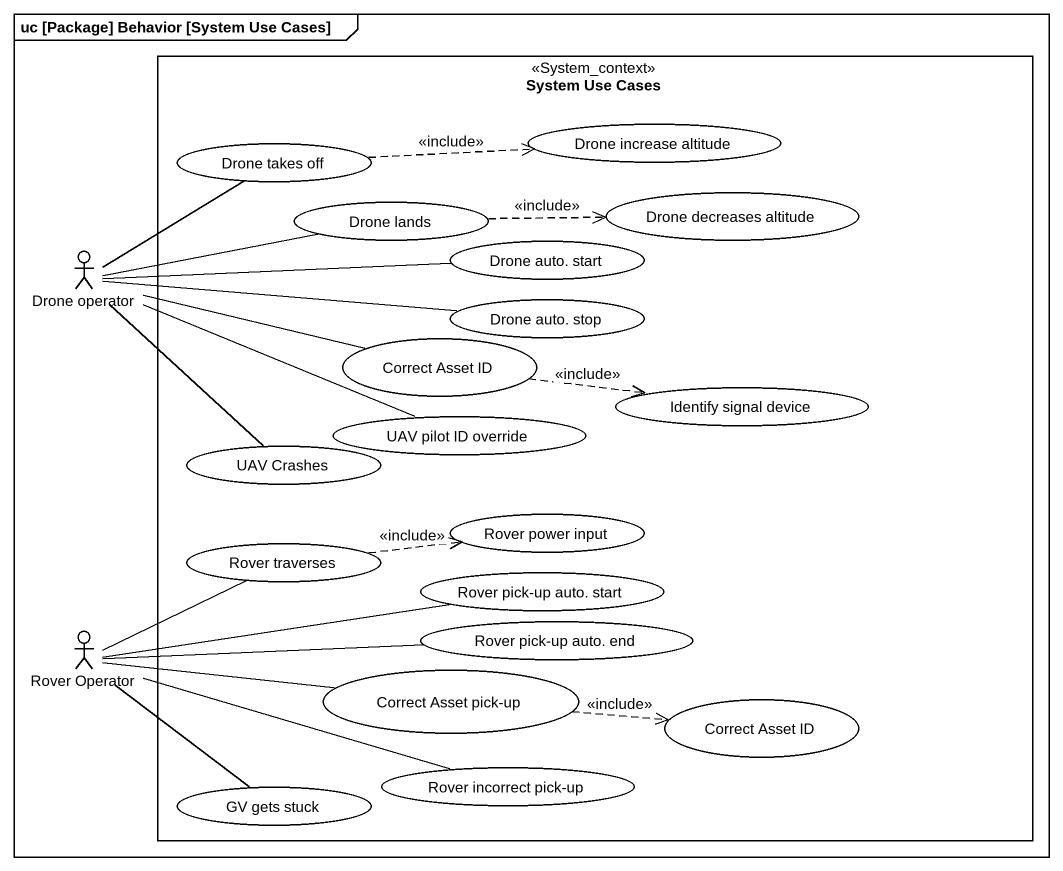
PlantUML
@startuml
mainframe uc [Package] Behavior [System Use Cases]
rectangle "System Use Cases" as System_Use_Cases <<System_context>> {
  usecase "Drone takes off" as Drone_takes_off
  usecase "Drone increase altitude" as Drone_increase_altitude
  usecase "Drone lands" as Drone_lands
  usecase "Drone decreases altitude" as Drone_decreases_altitude
  usecase "Drone auto. start" as Drone_auto_start
  usecase "Correct Asset ID" as Correct_Asset_ID
  usecase "Drone auto. stop" as Drone_auto_stop
  usecase "Identify signal device" as Identify_signal_device
  usecase "UAV Crashes" as UAV_Crashes
  usecase "UAV pilot ID override" as UAV_pilot_ID_override
  usecase "Rover power input" as Rover_power_input
  usecase "Rover traverses" as Rover_traverses
  usecase "Rover pick-up auto. start" as Rover_pick_up_auto_start
  usecase "Rover pick-up auto. end" as Rover_pick_up_auto_end
  usecase "Correct Asset pick-up" as Correct_Asset_pick_up
  usecase "Correct Asset ID" as Correct_Asset_ID_2
  usecase "GV gets stuck" as GV_gets_stuck
  usecase "Rover incorrect pick-up" as Rover_incorrect_pick_up
}
actor "Drone operator" as Drone_operator
actor "Rover Operator" as Rover_Operator
Drone_takes_off .right.> Drone_increase_altitude : <<include>>
Drone_lands .right.> Drone_decreases_altitude : <<include>>
Drone_operator -up- Drone_takes_off
Drone_operator -right- Drone_lands
Drone_operator -right- Drone_auto_start
Drone_operator -right- Correct_Asset_ID
Drone_operator -right- Drone_auto_stop
Drone_operator -- UAV_Crashes
Drone_operator -right- UAV_pilot_ID_override
Correct_Asset_ID .right.> Identify_signal_device : <<include>>
Rover_traverses .right.> Rover_power_input : <<include>>
Rover_Operator -right- Rover_traverses
Rover_Operator -right- Rover_pick_up_auto_start
Rover_Operator -right- Rover_pick_up_auto_end
Rover_Operator -right- Correct_Asset_pick_up
Rover_Operator -- GV_gets_stuck
Rover_Operator -right- Rover_incorrect_pick_up
Correct_Asset_pick_up .right.> Correct_Asset_ID_2 : <<include>>
@enduml
